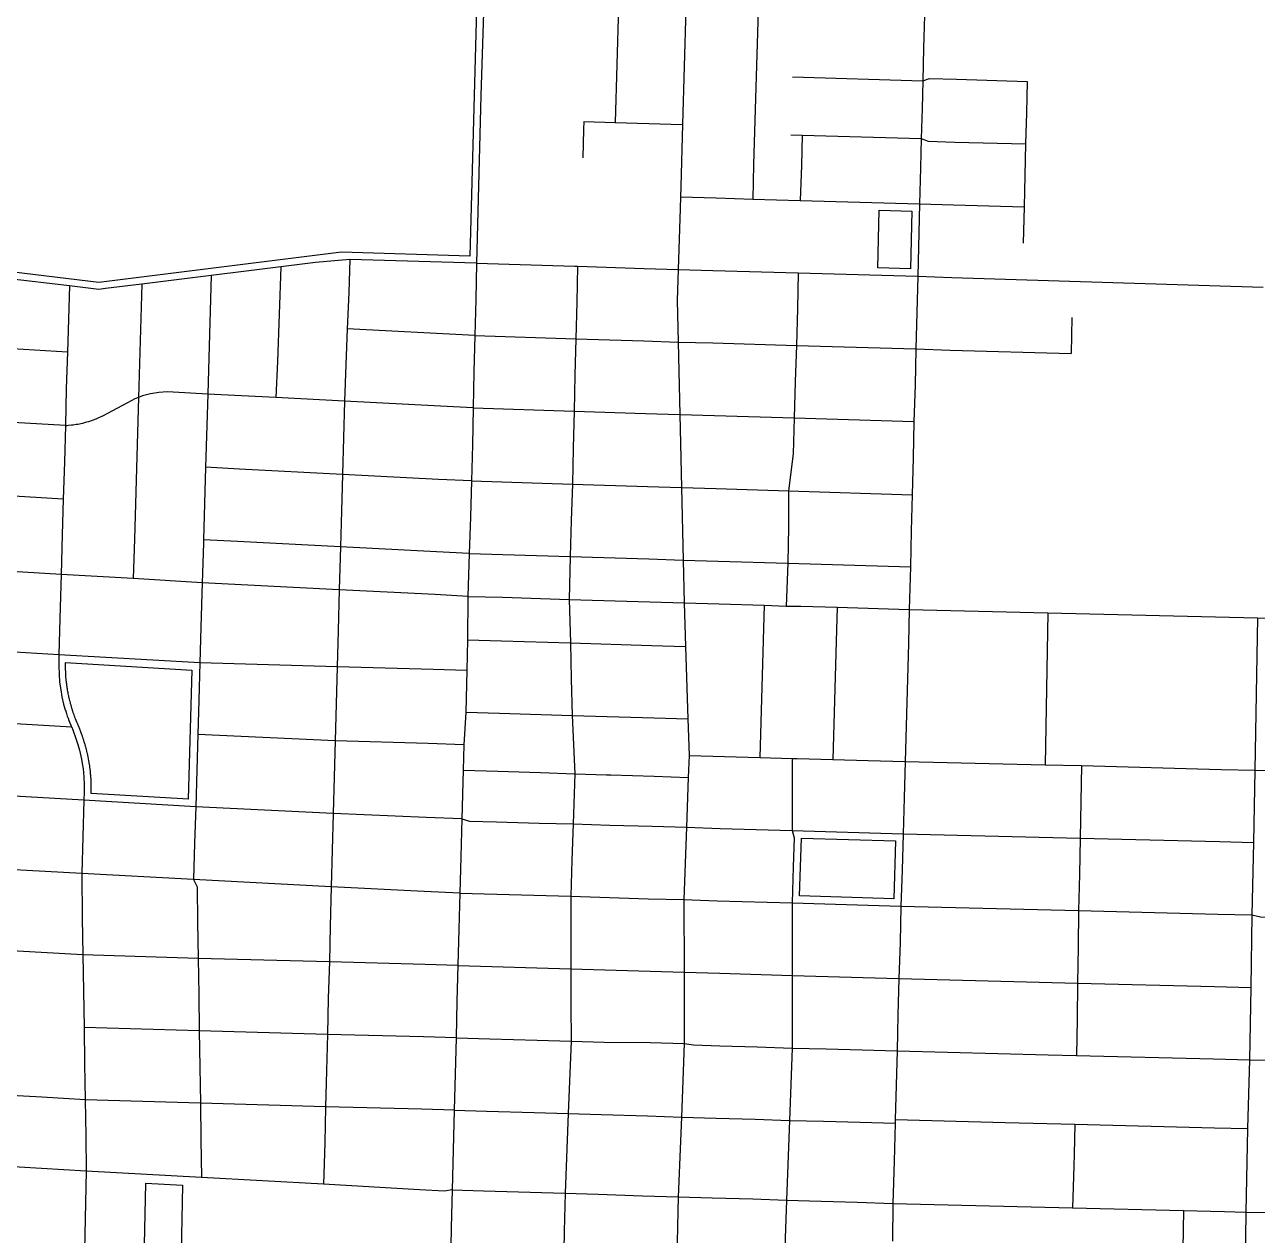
# Model space of a CAD drawing. Extents: x 1 to 394, y 101 to 384.
# Drawn here: x 246.65 to 284.68, y 164.25 to 201.6 of the extents above; entities that cross this region are included whole.
import ezdxf

# ---------------------------------------------------------------- set-up
doc = ezdxf.new("R2010")
doc.units = 0
doc.layers.get('0').update_dxf_attribs({"linetype": 'CONTINUOUS'})

msp = doc.modelspace()

# ---------------------------------------------------------------- linework, layer by layer
at = {"color": 4}
for points in [[(265.077864, 205.838514), (264.971464, 202.163544), (264.869108, 198.586792)], [(267.160892, 205.781218), (267.050396, 202.106248), (266.948145, 198.525399)], [(260.813588, 202.282222), (260.723595, 199.421635)], [(269.27666, 202.036673), (269.141618, 197.285407)], [(274.412625, 201.88117), (274.38811, 200.878534)], [(274.388068, 200.878534), (274.363553, 199.871802)], [(270.336593, 199.994576), (274.363511, 199.871802)], [(274.363511, 199.871802), (274.338996, 199.012401)], [(274.363511, 199.871802), (274.572225, 199.941366), (275.398887, 199.916851)], [(275.398887, 199.916819), (277.584229, 199.851341)], [(277.584229, 199.851341), (277.559714, 198.881444)], [(260.723553, 199.421635), (260.690866, 198.210286)], [(274.338954, 199.012401), (274.314439, 198.087511)], [(263.903349, 198.615435), (263.894968, 198.369885)], [(263.903349, 198.615435), (264.86915, 198.586834)], [(264.86915, 198.586792), (265.908621, 198.554105)], [(265.908621, 198.554052), (266.948093, 198.525452)], [(277.559672, 198.881444), (277.535157, 197.927912)], [(260.690814, 198.210286), (260.592649, 194.240663)], [(263.895157, 198.369885), (263.866556, 197.498206)], [(266.948093, 198.525399), (266.890797, 196.610163)], [(270.287489, 198.20619), (270.643524, 198.193932)], [(270.643524, 198.193922), (270.614923, 197.26085)], [(270.643524, 198.193922), (274.314408, 198.087511)], [(274.314408, 198.087511), (274.289893, 197.187189)], [(274.314408, 198.087511), (274.527207, 198.00569), (275.349783, 197.977089)], [(275.349783, 197.977015), (277.535126, 197.92788)], [(277.535126, 197.927912), (277.50642, 196.949833)], [(269.141618, 197.285407), (269.112912, 196.221378)], [(270.614881, 197.26085), (270.573918, 196.180457)], [(274.289851, 197.187189), (274.26125, 196.069961)], [(277.506472, 196.949833), (277.494215, 195.979925)], [(266.882615, 196.290953), (266.870357, 195.926726)], [(266.890797, 196.610163), (266.882416, 196.290953)], [(266.882615, 196.290953), (267.983468, 196.258266)], [(266.870336, 195.926726), (266.817115, 194.05241)], [(267.983468, 196.258214), (269.112965, 196.221336)], [(269.112965, 196.221378), (270.573949, 196.180415)], [(270.573949, 196.180457), (274.261208, 196.069961)], [(274.261208, 196.069961), (274.203901, 193.843697)], [(274.261208, 196.069961), (275.304765, 196.04136)], [(275.304765, 196.041318), (277.494194, 195.979925)], [(277.494194, 195.979925), (277.461507, 194.858611)], [(253.484098, 193.99921), (252.403706, 193.864157)], [(254.556309, 194.130167), (253.484098, 193.99921)], [(254.556309, 194.130167), (254.445813, 191.212284)], [(255.624423, 194.26522), (254.556309, 194.130167)], [(256.684356, 194.355245), (255.624423, 194.265252)], [(256.684356, 194.355245), (256.647478, 193.336245)], [(260.592596, 194.240663), (256.684356, 194.355245)], [(260.592596, 194.240663), (260.568081, 193.127531)], [(260.592596, 194.240663), (263.625061, 194.15067)], [(263.625061, 194.150628), (263.710969, 194.150628)], [(263.711, 194.150628), (263.682399, 193.037496)], [(263.711, 194.150628), (265.76129, 194.08515)], [(265.76129, 194.08515), (266.817136, 194.052463)], [(266.817136, 194.05241), (266.784449, 193.090696), (266.81305, 191.809782)], [(266.817136, 194.05241), (267.885251, 194.015533)], [(267.885251, 194.015575), (270.520749, 193.946011)], [(248.028934, 193.540862), (246.085044, 193.774133)], [(251.331505, 193.729115), (250.263391, 193.598158)], [(252.403706, 193.864157), (251.331505, 193.729115)], [(252.403706, 193.864157), (252.330055, 191.32278)], [(270.520749, 193.946011), (270.492148, 192.845157)], [(270.520749, 193.946011), (274.203912, 193.843655)], [(274.203912, 193.843697), (274.175206, 192.726479)], [(274.203912, 193.843697), (275.259748, 193.806819), (284.864605, 193.508123)], [(248.028934, 193.540862), (248.000333, 192.521851)], [(249.13798, 193.459009), (248.937449, 193.434494), (248.028934, 193.540893)], [(250.263391, 193.598158), (249.13798, 193.459009)], [(250.263391, 193.598158), (250.156981, 190.099152)], [(256.647531, 193.336245), (256.602481, 192.219016)], [(260.568039, 193.127531), (260.539438, 192.010303)], [(263.682357, 193.037496), (263.657842, 191.912085)], [(248.000291, 192.521851), (247.967605, 191.498755)], [(270.492106, 192.845157), (270.463505, 191.707468)], [(274.175259, 192.726479), (274.146658, 191.605154), (275.202452, 191.560105)], [(278.963371, 192.566869), (278.942942, 191.457833)], [(256.602513, 192.219016), (256.561581, 191.105884)], [(260.539396, 192.010303), (256.602513, 192.219016)], [(260.539396, 192.010303), (260.50671, 190.893085)], [(260.539396, 192.010303), (263.6578, 191.912138)], [(263.6578, 191.912085), (263.629199, 190.786675)], [(263.6578, 191.912085), (265.753108, 191.846607)], [(265.753108, 191.846607), (266.81304, 191.80973)], [(266.81304, 191.809782), (266.862175, 189.575325)], [(266.81304, 191.809782), (267.881154, 191.785267)], [(267.881154, 191.785225), (270.463463, 191.707489)], [(270.463463, 191.707468), (270.4225, 190.59024)], [(270.463463, 191.707468), (274.146616, 191.605112)], [(247.967552, 191.498755), (244.902348, 191.678825)], [(247.967552, 191.498755), (247.930675, 190.365162)], [(274.146616, 191.605154), (274.122101, 190.475658)], [(275.202452, 191.560137), (278.94291, 191.457781)], [(252.330045, 191.32278), (252.297358, 190.205562)], [(254.445813, 191.212284), (254.400764, 190.095066)], [(256.561581, 191.105884), (256.516532, 189.988656)], [(260.506657, 190.893085), (260.490314, 189.779953)], [(263.629158, 190.786675), (263.600557, 189.681735)], [(270.422532, 190.59024), (270.389845, 189.473022)], [(247.930717, 190.365162), (247.906202, 189.231569)], [(251.229191, 190.262848), (251.049131, 190.271229), (250.791304, 190.258972), (250.533487, 190.218008), (250.283852, 190.148444), (250.156981, 190.099309)], [(252.297306, 190.205562), (251.229191, 190.262869)], [(252.297306, 190.205562), (252.231827, 187.946559)], [(253.340874, 190.152352), (252.297306, 190.205573)], [(274.122059, 190.475658), (274.089372, 189.358429), (274.060719, 188.241212)], [(250.156981, 190.099152), (250.042399, 190.054103), (249.821407, 189.939521), (249.027484, 189.518008)], [(250.156981, 190.099152), (250.034217, 185.732563)], [(254.400795, 190.095066), (253.340874, 190.152373)], [(256.516574, 189.988656), (254.400795, 190.095066)], [(256.516574, 189.988656), (256.487973, 188.855063)], [(259.475368, 189.829056), (256.516574, 189.988656)], [(260.490282, 189.779953), (259.475368, 189.829088)], [(249.027484, 189.51804), (249.015227, 189.513849), (248.974264, 189.489334), (248.929214, 189.468905), (248.884165, 189.452561), (248.839116, 189.432132), (248.614038, 189.35031), (248.568989, 189.338053), (248.519854, 189.325795), (248.429861, 189.30128), (248.380726, 189.289022), (248.335677, 189.280641), (248.286542, 189.27226), (248.241493, 189.263879), (248.143328, 189.247535), (248.098278, 189.243345), (248.000113, 189.234963), (247.955064, 189.230773), (247.905929, 189.230773)], [(260.490282, 189.779953), (260.461681, 188.642264)], [(260.490282, 189.779953), (263.600504, 189.681788)], [(263.600504, 189.681735), (263.575989, 188.535864)], [(263.600504, 189.681735), (265.806308, 189.608085)], [(265.806308, 189.608064), (266.862154, 189.575378)], [(266.862154, 189.575325), (266.915375, 187.324515)], [(266.862154, 189.575325), (267.930268, 189.546724)], [(267.930268, 189.546682), (270.389792, 189.473032)], [(270.389792, 189.473022), (270.361191, 188.363976)], [(270.389792, 189.473022), (274.089319, 189.358429)], [(247.90617, 189.231569), (244.845052, 189.411629)], [(247.90617, 189.231569), (247.873483, 188.102062)], [(256.487921, 188.855063), (256.45932, 187.725567)], [(260.46164, 188.642264), (260.433039, 187.525036)], [(263.575958, 188.535864), (263.551443, 187.426818)], [(270.36115, 188.363976), (270.222011, 187.218104)], [(247.873431, 188.102062), (247.840744, 186.964384)], [(252.231827, 187.946559), (252.166349, 185.712102)], [(253.279481, 187.889263), (252.231827, 187.946569)], [(274.060677, 188.241212), (274.036162, 187.099426)], [(256.459278, 187.725567), (253.279481, 187.889263)], [(256.459278, 187.725567), (256.426591, 186.608339)], [(259.418082, 187.57415), (256.459278, 187.725567)], [(260.432997, 187.525036), (259.418082, 187.57417)], [(260.432997, 187.525036), (260.40031, 186.407818)], [(260.432997, 187.525036), (263.551401, 187.42687)], [(247.840692, 186.964384), (244.78367, 187.14854)], [(263.551401, 187.426818), (263.514523, 186.3096)], [(263.551401, 187.426818), (265.8677, 187.357254)], [(265.8677, 187.357254), (266.915354, 187.324567)], [(266.915354, 187.324515), (267.987554, 187.291828)], [(266.915354, 187.324515), (266.968575, 185.085972)], [(267.987554, 187.291775), (270.222011, 187.218125)], [(270.222011, 187.218104), (270.21782, 186.113165)], [(270.222011, 187.218104), (274.03612, 187.099426)], [(247.840692, 186.964384), (247.807953, 185.867616)], [(274.03612, 187.099426), (274.007519, 185.982208)], [(256.426539, 186.608339), (256.397938, 185.491121)], [(260.400257, 186.407818), (260.367571, 185.290589), (260.326555, 183.960562), (259.319865, 184.017868)], [(263.514565, 186.3096), (263.481878, 185.192372)], [(270.217914, 186.113165), (270.193399, 184.987755)], [(247.807953, 185.867616), (247.775266, 184.643988)], [(250.034217, 185.732563), (249.997339, 184.513031)], [(252.166349, 185.712102), (252.162159, 185.605703)], [(256.397885, 185.491121), (253.218099, 185.654817), (252.166349, 185.712123)], [(274.007477, 185.982208), (273.982962, 184.877258)], [(252.162263, 185.605703), (252.125386, 184.386171)], [(256.397885, 185.491121), (256.356922, 184.169275)], [(259.35669, 185.339693), (256.397885, 185.491121)], [(260.367518, 185.290589), (259.35669, 185.339724)], [(260.367518, 185.290589), (263.481826, 185.192424)], [(263.481826, 185.192372), (263.444949, 183.870526)], [(263.481826, 185.192372), (265.908621, 185.118722)], [(265.908621, 185.118711), (266.968554, 185.086024)], [(266.968554, 185.085972), (267.00124, 183.764126), (268.073503, 183.73144)], [(266.968554, 185.085972), (268.04485, 185.053285)], [(268.04485, 185.053233), (270.193357, 184.987755)], [(270.193357, 184.987755), (270.148308, 183.661813)], [(270.193357, 184.987755), (273.98292, 184.877258)], [(273.98292, 184.877258), (273.941957, 183.555413), (278.222648, 183.453057)], [(247.775213, 184.643988), (244.722277, 184.828144)], [(247.775213, 184.643988), (247.738336, 183.281221), (247.705691, 182.163993)], [(249.997381, 184.513031), (247.775213, 184.643988)], [(252.125428, 184.386171), (249.997381, 184.513031)], [(252.125428, 184.386171), (252.084465, 183.019308)], [(256.356964, 184.169275), (252.125428, 184.386171)], [(256.356964, 184.169275), (256.320086, 182.912908)], [(259.319865, 184.017858), (256.356964, 184.169275)], [(260.326586, 183.960562), (260.314329, 182.626437)], [(260.326586, 183.960562), (261.394711, 183.936046)], [(261.394711, 183.936005), (263.445001, 183.870526), (263.485964, 182.52822)], [(263.445001, 183.870526), (265.941361, 183.796876)], [(265.941361, 183.796866), (267.001293, 183.764179)], [(267.001293, 183.764126), (267.038065, 182.413638)], [(268.073503, 183.731387), (269.464913, 183.690424)], [(269.464913, 183.690466), (269.333957, 178.996485)], [(269.464913, 183.690466), (270.14834, 183.661865), (270.602602, 183.657622)], [(270.602602, 183.657727), (271.715734, 183.629126)], [(271.715734, 183.629073), (271.687029, 182.577334)], [(271.715734, 183.629073), (273.941998, 183.555423)], [(273.941998, 183.555413), (273.917483, 182.511856)], [(278.222648, 183.453099), (278.136741, 178.763214)], [(278.222648, 183.453099), (284.684534, 183.297596)], [(252.084506, 183.019308), (252.05182, 181.910272)], [(284.684534, 183.297596), (284.606799, 178.599519)], [(284.684534, 183.297596), (286.755295, 183.248461)], [(256.320139, 182.912908), (256.291538, 181.791594)], [(260.314318, 182.626437), (260.289803, 181.681098)], [(260.314318, 182.626437), (261.357876, 182.593751)], [(261.357876, 182.593698), (263.485922, 182.52822)], [(271.687081, 182.577334), (271.58483, 178.935093)], [(247.705639, 182.163993), (244.640435, 182.344063)], [(263.485922, 182.52822), (265.99456, 182.446398)], [(263.485922, 182.52822), (263.510437, 181.42327)], [(265.99456, 182.446377), (267.038118, 182.41369)], [(267.038118, 182.413638), (267.115854, 180.187374)], [(273.917441, 182.511856), (273.815086, 178.869614)], [(247.705639, 182.163993), (247.701448, 181.934818), (247.697258, 181.81614), (247.721773, 181.320967), (247.770908, 181.018121)], [(252.051767, 181.910272), (247.705639, 182.163993)], [(252.051767, 181.910272), (252.01908, 180.764401)], [(256.291485, 181.791594), (252.051767, 181.910272)], [(256.291485, 181.791594), (256.258799, 180.649808)], [(259.254386, 181.70974), (256.291485, 181.791562)], [(260.289761, 181.681098), (259.254386, 181.709699)], [(260.289761, 181.681098), (260.257075, 180.387895)], [(263.510479, 181.42327), (263.53908, 180.293774)], [(247.771117, 181.018121), (247.783375, 180.940385), (247.799718, 180.86265), (247.848853, 180.641658), (247.889816, 180.494326), (247.914331, 180.420676), (247.934761, 180.347026), (247.959276, 180.273376), (247.987877, 180.203812), (248.012392, 180.130162), (248.040993, 180.060597), (248.07368, 179.991033), (248.098195, 179.929641)], [(252.019028, 180.764401), (251.990427, 179.704468)], [(256.258746, 180.649808), (256.230145, 179.503937)], [(260.257022, 180.387895), (260.199716, 179.389355)], [(260.257022, 180.387895), (261.304676, 180.359294)], [(261.304676, 180.359252), (263.539122, 180.293774)], [(248.098509, 179.929546), (244.583138, 180.13826)], [(248.098509, 179.929546), (248.135386, 179.843639), (248.168073, 179.753645), (248.20076, 179.667738), (248.286668, 179.397642), (248.335803, 179.217571), (248.360318, 179.123492), (248.380747, 179.033499), (248.401176, 178.939419), (248.425691, 178.804366)], [(263.539122, 180.293774), (266.068221, 180.220124)], [(263.539122, 180.293774), (263.62503, 178.493119)], [(266.068221, 180.220113), (267.115875, 180.187426)], [(267.115875, 180.187374), (267.152752, 179.053771)], [(251.990375, 179.704468), (251.957688, 178.599519)], [(256.230103, 179.503937), (251.990375, 179.704468)], [(256.230103, 179.503937), (256.197417, 178.386719)], [(259.098873, 179.422094), (256.230103, 179.503916)], [(260.199726, 179.389355), (259.098873, 179.422042)], [(260.199726, 179.389355), (260.179297, 178.607701)], [(248.425901, 178.804136), (248.450416, 178.64044), (248.474931, 178.394901), (248.487188, 178.149352), (248.487188, 177.924274), (248.474931, 177.674639)], [(267.15271, 179.053771), (267.120023, 178.378527)], [(267.15271, 179.053771), (268.245382, 179.02517)], [(268.245382, 179.025128), (269.333957, 178.996527)], [(269.333957, 178.996485), (270.332507, 178.967884)], [(270.332507, 178.967832), (270.48801, 178.963641)], [(270.332507, 178.967832), (270.332507, 177.858796)], [(270.48801, 178.963746), (271.584778, 178.935145)], [(271.584778, 178.935093), (272.677449, 178.902406)], [(272.677449, 178.902353), (273.815128, 178.869667)], [(273.815128, 178.869614), (273.782441, 177.752396), (273.757873, 176.635168)], [(273.815128, 178.869614), (278.136699, 178.763214)], [(251.957636, 178.599519), (251.924949, 177.470022)], [(260.179265, 178.607701), (260.138302, 177.097613)], [(260.179265, 178.607701), (261.251476, 178.570823)], [(261.251476, 178.570876), (262.569225, 178.529912), (263.625061, 178.493067)], [(263.625061, 178.493119), (263.57184, 176.942099)], [(263.625061, 178.493119), (264.603151, 178.460432)], [(264.603151, 178.46038), (264.738193, 178.456189)], [(264.738193, 178.456283), (266.076414, 178.41532)], [(266.076414, 178.415362), (267.119971, 178.378485)], [(278.136699, 178.763214), (279.26211, 178.742785)], [(279.26211, 178.742754), (279.24168, 177.625525)], [(279.26211, 178.742754), (283.56322, 178.628161)], [(283.56322, 178.628161), (284.606788, 178.599561)], [(284.606788, 178.599519), (284.561739, 176.373255)], [(284.606788, 178.599519), (285.715824, 178.579089)], [(256.197364, 178.386719), (256.168763, 177.261309)], [(267.119971, 178.378527), (267.074922, 176.839785)], [(248.475004, 177.674639), (244.525842, 177.903814)], [(248.475004, 177.674639), (248.442317, 176.549229)], [(251.924896, 177.470022), (248.475004, 177.674639)], [(270.332507, 177.858796), (270.332507, 176.741568)], [(251.924896, 177.470022), (251.89221, 176.348698)], [(256.168711, 177.261309), (251.924896, 177.470022)], [(256.168711, 177.261309), (256.136024, 176.131802)], [(259.037491, 177.14263), (256.168711, 177.261309)], [(279.241649, 177.625525), (279.217134, 176.508308)], [(260.138344, 177.097613), (259.037491, 177.142662)], [(260.138344, 177.097613), (260.105657, 175.927185)], [(260.138344, 177.097613), (260.3757, 177.032134), (261.202362, 177.011705)], [(261.202362, 177.011674), (262.520111, 176.97071)], [(262.520111, 176.970742), (263.571861, 176.942141)], [(263.571861, 176.942099), (263.534984, 175.824871)], [(263.571861, 176.942099), (264.70955, 176.909412)], [(264.70955, 176.90936), (266.006839, 176.872482)], [(266.006839, 176.872524), (267.074953, 176.839838)], [(248.442265, 176.549229), (248.413664, 175.415636)], [(267.074953, 176.839785), (266.98496, 174.609435)], [(267.074953, 176.839785), (268.106243, 176.807098)], [(268.106243, 176.807046), (270.332507, 176.741568)], [(270.332507, 176.741568), (270.393899, 176.51649), (270.365298, 175.62435)], [(270.332507, 176.741568), (273.757842, 176.635168)], [(273.757842, 176.635168), (273.720964, 175.522036)], [(273.757842, 176.635168), (279.217092, 176.508308)], [(279.217092, 176.508308), (279.192577, 175.386983)], [(279.217092, 176.508308), (283.514117, 176.401897)], [(251.892157, 176.348698), (251.85947, 175.23148)], [(256.135972, 176.131802), (256.107371, 175.006391)], [(283.514117, 176.401897), (284.56177, 176.373296)], [(284.56177, 176.373255), (284.516721, 174.134712)], [(260.105605, 175.927185), (260.072918, 174.809956)], [(263.535026, 175.824871), (263.502339, 174.711739)], [(248.413622, 175.415636), (244.628156, 175.620253)], [(248.413622, 175.415636), (248.422003, 174.032409)], [(251.859418, 175.23148), (248.413622, 175.415636)], [(270.365246, 175.62435), (270.328369, 174.507121)], [(273.721006, 175.522036), (273.68832, 174.404808)], [(279.192545, 175.386983), (279.16803, 174.269765)], [(251.859418, 175.23148), (251.965828, 175.002305), (251.982172, 173.91372)], [(256.107329, 175.006391), (251.859418, 175.23148)], [(256.107329, 175.006391), (256.078728, 173.795042)], [(258.976098, 174.863156), (256.107329, 175.006391)], [(260.072866, 174.809956), (258.976098, 174.863177)], [(260.072866, 174.809956), (260.044265, 173.696824)], [(260.072866, 174.809956), (263.502287, 174.711791)], [(263.502287, 174.711739), (263.502287, 173.594521)], [(263.502287, 174.711739), (265.892247, 174.638089)], [(265.892247, 174.638078), (266.984918, 174.609477)], [(266.984918, 174.609435), (266.997176, 172.370893)], [(266.984918, 174.609435), (268.020293, 174.576748)], [(268.020293, 174.576696), (270.32841, 174.507132)], [(270.32841, 174.507121), (273.688267, 174.404766)], [(270.32841, 174.507121), (270.332601, 173.389893)], [(273.688267, 174.404808), (273.659666, 173.28759)], [(273.688267, 174.404808), (279.167988, 174.269765)], [(279.167988, 174.269765), (279.151645, 173.152537)], [(279.167988, 174.269765), (283.469099, 174.163365)], [(248.421804, 174.032409), (248.442234, 172.902902)], [(251.982193, 173.91372), (252.002622, 172.796502)], [(283.469099, 174.163365), (284.516753, 174.134764)], [(284.516753, 174.134712), (284.479875, 171.900266)], [(284.516753, 174.134712), (284.782752, 174.077405), (285.625788, 174.056976)], [(256.078686, 173.795042), (256.050085, 172.686006)], [(260.044212, 173.696824), (260.015611, 172.579606), (259.986969, 171.478753)], [(263.502287, 173.594521), (263.502287, 172.473196)], [(270.332507, 173.389893), (270.332507, 172.268579)], [(273.659624, 173.28759), (273.626938, 172.174458)], [(279.151613, 173.152537), (279.13527, 172.035319)], [(247.157255, 172.976562), (245.872245, 173.054298)], [(248.442265, 172.902902), (247.157255, 172.976552)], [(248.442265, 172.902902), (248.462694, 171.781588)], [(252.002653, 172.796502), (248.442265, 172.902902)], [(252.002653, 172.796502), (252.018997, 171.679274)], [(256.050033, 172.686006), (252.002653, 172.796502)], [(256.050033, 172.686006), (256.017346, 171.568778)], [(259.008837, 172.608249), (256.050033, 172.685985)], [(260.01557, 172.579606), (259.008837, 172.608207)], [(260.01557, 172.579606), (263.502287, 172.473196)], [(263.502287, 172.473196), (265.949543, 172.403632)], [(263.502287, 172.473196), (263.502287, 171.372343)], [(265.949543, 172.403632), (266.997196, 172.370945), (268.09805, 172.338206)], [(266.997196, 172.370893), (267.001387, 170.169186)], [(268.09805, 172.338154), (270.332507, 172.268589)], [(270.332507, 172.268579), (270.332507, 171.151361)], [(270.332507, 172.268579), (273.626885, 172.1745)], [(273.626885, 172.174458), (273.594198, 171.057229)], [(273.626885, 172.174458), (279.135249, 172.035319)], [(279.135249, 172.035319), (279.122992, 170.91809)], [(279.135249, 172.035319), (283.366785, 171.928909)], [(283.366785, 171.928909), (284.479917, 171.900308)], [(248.462736, 171.781588), (248.47908, 170.664359)], [(252.019028, 171.679274), (252.035371, 170.562056)], [(256.017294, 171.568778), (255.992778, 170.45156)], [(284.479917, 171.900266), (284.443145, 169.665819)], [(259.986927, 171.478753), (259.958326, 170.34515)], [(263.502287, 171.372343), (263.506477, 170.23875)], [(270.332507, 171.151361), (270.332507, 170.030036)], [(273.594146, 171.057229), (273.56544, 169.940011)], [(279.122971, 170.91809), (279.102541, 169.800862)], [(252.035392, 170.562056), (248.479101, 170.664412)], [(248.479101, 170.664359), (248.495444, 169.547141)], [(255.992747, 170.45156), (252.035392, 170.562056)], [(252.035392, 170.562056), (252.051736, 169.444827)], [(255.992747, 170.45156), (255.964146, 169.334331)], [(258.955637, 170.373803), (255.992747, 170.451539)], [(259.958273, 170.34515), (258.955637, 170.373751)], [(259.958273, 170.34515), (259.900967, 168.1148)], [(259.958273, 170.34515), (260.997745, 170.316549)], [(260.997745, 170.316507), (262.466912, 170.271458)], [(262.466912, 170.271489), (263.506383, 170.238802)], [(263.506383, 170.23875), (263.420475, 168.0084)], [(263.506383, 170.23875), (264.52948, 170.210149)], [(264.52948, 170.210107), (265.953639, 170.197849)], [(265.953639, 170.197829), (267.001293, 170.169228)], [(267.001293, 170.169186), (266.911299, 167.90199)], [(267.001293, 170.169186), (267.283667, 170.128222), (268.093964, 170.099621)], [(268.093964, 170.099611), (269.248018, 170.066924)], [(269.248018, 170.066872), (270.332507, 170.029994)], [(270.332507, 170.030036), (270.246599, 167.799686)], [(270.332507, 170.030036), (271.376064, 170.001435)], [(271.376064, 170.001393), (272.493292, 169.972792)], [(272.493292, 169.972751), (273.565493, 169.940064)], [(273.565493, 169.940011), (273.536892, 168.884165)], [(273.565493, 169.940011), (278.234917, 169.825419)], [(278.234917, 169.825419), (279.10251, 169.800904)], [(279.10251, 169.800862), (283.334046, 169.694462)], [(283.334046, 169.694462), (284.443092, 169.665861)], [(284.443092, 169.665819), (284.385786, 167.545955)], [(284.443092, 169.665819), (285.556224, 169.641304)], [(248.495475, 169.547141), (248.515905, 168.434009)], [(252.051767, 169.444827), (252.072196, 168.327599)], [(255.964094, 169.334331), (255.935493, 168.217103)], [(273.53685, 168.884165), (273.508249, 167.824233)], [(247.181812, 168.511756), (245.847688, 168.585406)], [(248.515936, 168.434009), (247.181812, 168.511745)], [(248.515936, 168.434009), (248.532279, 167.320877)], [(252.072228, 168.327599), (248.515936, 168.434009)], [(255.935451, 168.217103), (252.072228, 168.327599)], [(252.072228, 168.327599), (252.088571, 167.210381)], [(255.935451, 168.217103), (255.90685, 167.103971)], [(258.898341, 168.139357), (255.935451, 168.217093)], [(259.900977, 168.1148), (258.898341, 168.139315)], [(259.900977, 168.1148), (259.835499, 165.655265)], [(259.900977, 168.1148), (260.903624, 168.086199)], [(260.903624, 168.086146), (262.37279, 168.041097)], [(262.37279, 168.041139), (263.420444, 168.008452)], [(263.420444, 168.0084), (263.322279, 165.548865)], [(263.420444, 168.0084), (264.439455, 167.975713)], [(264.439455, 167.975661), (265.863604, 167.934698)], [(265.863604, 167.934729), (266.911257, 167.902042)], [(266.911257, 167.90199), (266.817178, 165.442466)], [(266.911257, 167.90199), (267.983468, 167.869303)], [(267.983468, 167.869251), (269.186636, 167.832373)], [(269.186636, 167.832426), (270.246557, 167.799739)], [(270.246557, 167.799686), (270.156564, 165.340152)], [(270.246557, 167.799686), (271.294211, 167.771085)], [(271.294211, 167.771033), (272.4319, 167.738346)], [(273.508207, 167.824233), (273.504016, 167.709651)], [(273.508207, 167.824233), (276.904889, 167.734239)], [(272.4319, 167.738294), (273.504111, 167.709693)], [(273.504111, 167.709651), (273.47551, 166.543319)], [(276.904889, 167.734208), (279.053396, 167.676901), (283.366785, 167.570512)], [(279.053396, 167.676912), (279.028881, 166.752033)], [(283.366785, 167.570512), (284.385796, 167.545997), (284.332575, 164.967742)], [(248.5323, 167.320877), (248.548644, 166.236388)], [(252.088592, 167.210381), (252.104936, 166.035857)], [(255.906798, 167.103971), (255.874111, 165.827143)], [(279.028849, 166.752033), (279.020468, 166.387805)], [(248.548675, 166.236388), (245.778124, 166.391902)], [(248.548675, 166.236388), (248.462768, 162.324051)], [(252.104967, 166.035857), (248.548675, 166.236388)], [(273.475468, 166.543319), (273.43859, 165.237838)], [(279.020657, 166.387805), (278.983884, 165.098699)], [(255.874058, 165.827143), (252.104967, 166.035857)], [(258.832863, 165.659361), (255.874058, 165.827143)], [(259.835499, 165.655265), (259.606325, 165.614302), (258.832863, 165.659351)], [(259.835499, 165.655265), (259.810984, 164.488933)], [(259.835499, 165.655265), (260.805406, 165.626664)], [(260.805406, 165.626622), (262.250016, 165.581573)], [(262.250016, 165.581604), (263.322226, 165.548918)], [(263.322226, 165.548865), (263.297711, 164.378437)], [(263.322226, 165.548865), (264.341237, 165.520264)], [(264.341237, 165.520222), (265.716283, 165.475173)], [(265.716283, 165.475205), (266.817136, 165.442518)], [(266.817136, 165.442466), (266.763915, 163.113888)], [(266.817136, 165.442466), (267.860694, 165.413865)], [(267.860694, 165.413812), (269.112965, 165.372849)], [(269.112965, 165.372891), (270.156532, 165.340204)], [(270.156532, 165.340152), (270.119655, 164.165638), (270.095182, 162.995209)], [(270.156532, 165.340152), (271.228733, 165.307465)], [(271.228733, 165.307413), (272.337779, 165.274726)], [(272.337779, 165.274673), (273.438632, 165.237796)], [(273.438632, 165.237838), (273.426375, 164.071506)], [(273.438632, 165.237838), (278.983832, 165.098699)], [(278.983832, 165.098699), (282.405071, 165.016877)], [(282.405071, 165.016856), (282.364107, 162.639175)], [(282.405071, 165.016856), (283.235828, 164.996427)], [(283.235828, 164.996396), (283.346325, 164.992205)], [(283.346325, 164.992299), (284.332596, 164.967784)], [(284.332596, 164.967742), (284.295719, 162.590061)], [(284.332596, 164.967742), (285.445728, 164.951399)], [(259.810952, 164.488933), (259.786437, 163.322601)], [(263.297669, 164.378437), (263.273154, 163.212105)]]:
    msp.add_lwpolyline(points, dxfattribs=at)
at = {"color": 3}
for points in [[(260.586132, 202.080266), (260.381515, 194.464316), (256.42416, 194.582995), (248.935071, 193.649923), (246.307755, 193.969132)], [(273.013023, 195.881708), (274.027937, 195.849021), (273.982888, 194.072923), (272.97207, 194.101524), (273.013033, 195.881708)], [(251.708001, 177.711464), (248.700093, 177.887439), (248.700093, 177.91604), (248.704283, 177.940555), (248.704283, 178.161547), (248.700093, 178.186062), (248.700093, 178.276056), (248.695902, 178.296485), (248.695902, 178.341534), (248.691711, 178.361963), (248.691711, 178.407012), (248.687521, 178.431527), (248.687521, 178.451957), (248.68333, 178.476472), (248.68333, 178.496901), (248.67914, 178.521416), (248.67914, 178.541845), (248.674949, 178.562275), (248.674949, 178.58679), (248.670758, 178.607219), (248.666568, 178.631734), (248.666568, 178.652163), (248.662377, 178.676678), (248.658186, 178.697108), (248.658186, 178.717537), (248.653996, 178.742052), (248.649805, 178.762481), (248.645615, 178.786996), (248.641424, 178.807425), (248.641424, 178.827855), (248.637233, 178.85237), (248.633043, 178.872799), (248.628852, 178.897314), (248.620471, 178.938277), (248.61628, 178.962793), (248.607899, 179.003756), (248.603709, 179.028271), (248.599518, 179.0487), (248.595327, 179.073215), (248.586946, 179.093644), (248.582755, 179.114074), (248.578565, 179.138589), (248.570184, 179.179552), (248.561802, 179.204067), (248.553421, 179.24503), (248.54504, 179.26546), (248.540849, 179.289975), (248.536659, 179.310404), (248.528277, 179.330833), (248.524087, 179.355348), (248.515706, 179.375778), (248.511515, 179.396207), (248.503134, 179.416636), (248.498943, 179.441151), (248.490562, 179.46158), (248.486371, 179.48201), (248.47799, 179.502439), (248.473799, 179.526954), (248.457456, 179.567917), (248.453265, 179.588347), (248.444884, 179.608776), (248.436503, 179.633291), (248.428122, 179.65372), (248.423931, 179.674149), (248.391244, 179.755971), (248.382863, 179.780486), (248.36652, 179.821449), (248.362329, 179.841879), (248.337814, 179.903271), (248.325556, 179.9237), (248.309213, 179.972835), (248.296956, 179.993265), (248.288574, 180.01778), (248.272231, 180.058743), (248.259973, 180.079172), (248.21901, 180.181528), (248.210629, 180.206043), (248.194285, 180.247006), (248.190095, 180.267436), (248.173751, 180.308399), (248.16537, 180.332914), (248.149027, 180.373877), (248.144836, 180.394306), (248.136455, 180.414736), (248.128074, 180.439251), (248.123883, 180.45968), (248.10754, 180.500643), (248.103349, 180.525158), (248.094968, 180.545588), (248.090777, 180.566017), (248.082396, 180.586446), (248.078205, 180.610961), (248.069824, 180.631391), (248.065634, 180.65182), (248.057252, 180.676335), (248.048871, 180.717298), (248.04049, 180.741813), (248.032109, 180.782776), (248.027918, 180.807292), (248.019537, 180.827721), (248.015346, 180.84815), (248.011156, 180.872665), (248.006965, 180.893094), (248.002774, 180.91761), (247.994393, 180.958573), (247.990203, 180.983088), (247.986012, 181.003517), (247.981821, 181.028032), (247.97344, 181.068995), (247.969249, 181.093511), (247.965059, 181.11394), (247.960868, 181.138455), (247.956678, 181.158884), (247.956678, 181.183399), (247.952487, 181.203828), (247.948296, 181.228344), (247.944106, 181.248773), (247.944106, 181.269202), (247.939915, 181.293717), (247.939915, 181.314146), (247.935725, 181.338662), (247.931534, 181.359091), (247.931534, 181.383606), (247.927343, 181.404035), (247.927343, 181.42855), (247.923153, 181.448979), (247.923153, 181.494029), (247.918962, 181.518544), (247.918962, 181.563593), (247.914771, 181.584022), (247.914771, 181.653586), (247.910581, 181.674015), (247.910581, 181.92365), (251.810639, 181.686294), (251.696047, 177.708479)], [(270.614881, 176.508308), (273.520475, 176.418314), (273.47134, 174.63812), (270.557553, 174.724028), (270.61486, 176.508318)], [(250.382069, 165.859882), (251.519748, 165.79849), (251.421583, 161.100423), (251.417392, 161.100423), (249.731319, 161.194502), (249.755834, 162.340374), (250.308304, 162.307687), (250.332819, 163.482201), (250.381954, 165.859882)]]:
    msp.add_lwpolyline(points, dxfattribs=at)

doc.saveas('drawing.dxf')
